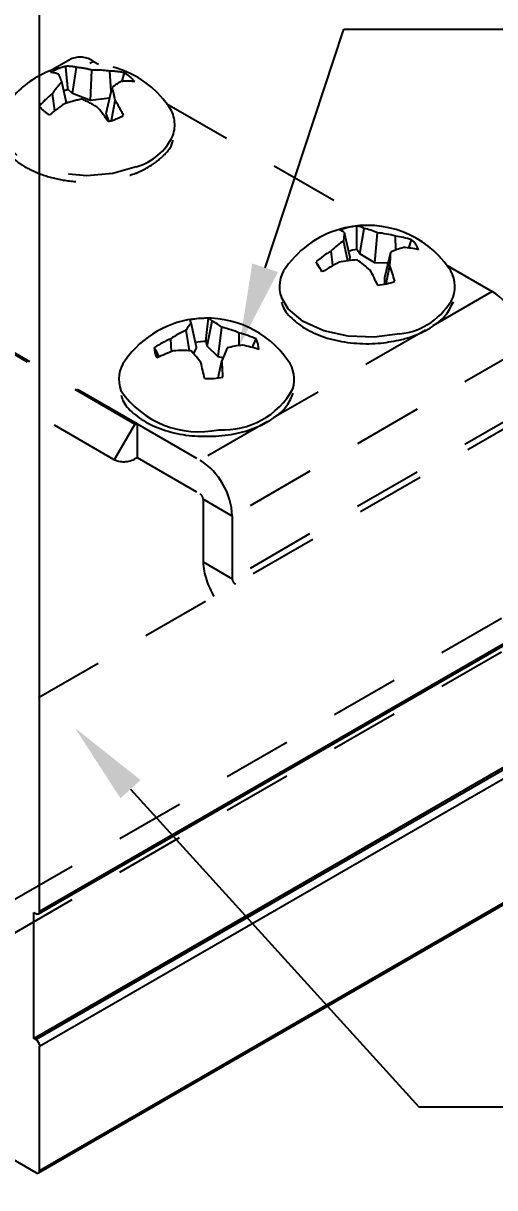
# Model space of a CAD drawing. Extents: x -1 to 10.4, y -10.7 to 0.
# Drawn here: x 7.72 to 8.576, y -5.267 to -3.153 of the extents above; entities that cross this region are included whole.
import ezdxf
from ezdxf import colors
from ezdxf.entities.mleader import LeaderData, LeaderLine
from ezdxf.math import Vec2, Vec3

# ---------------------------------------------------------------- set-up
doc = ezdxf.new("R2010")
doc.units = 0
doc.header["$LTSCALE"] = 0.5
doc.header["$MEASUREMENT"] = 0
doc.linetypes.add('HIDDEN', pattern=[0.375, 0.25, -0.125])
for name, color, linetype in [('Brackets', 181, 'CONTINUOUS'), ('Dimension', 10, 'CONTINUOUS'), ('FAB DWG', 221, 'CONTINUOUS'), ('Hardware', 242, 'CONTINUOUS'), ('Housing', 150, 'CONTINUOUS')]:
    doc.layers.add(name, color=color, linetype=linetype)
doc.styles.get("Standard").update_dxf_attribs({"font": 'arial.ttf'})

msp = doc.modelspace()

# ---------------------------------------------------------------- linework, layer by layer
at = {"layer": 'Brackets', "linetype": 'HIDDEN', "lineweight": 25, "transparency": 16777216}
for p, q in [((7.8065, -3.218), (7.773, -3.2373)), ((7.8478, -3.2221), (7.841, -3.2261)), ((7.8478, -3.2221), (7.8566, -3.2272)), ((7.981, -3.299), (8.3653, -3.5208)), ((8.4897, -3.5927), (8.5715, -3.6399)), ((7.9268, -3.88), (7.4713, -3.6171)), ((8.5715, -3.6399), (8.4635, -3.7022)), ((7.9228, -3.8804), (7.5377, -3.658)), ((8.4504, -3.7097), (8.1752, -3.8686)), ((7.8855, -3.9451), (7.4998, -3.7225)), ((7.8855, -3.9451), (7.5003, -3.7227)), ((8.6299, -3.7411), (8.0996, -4.0473)), ((8.6356, -3.8647), (7.7006, -4.4045)), ((8.6299, -3.8549), (8.0996, -4.161)), ((7.9228, -3.8804), (7.8855, -3.9451)), ((7.9268, -3.88), (8.0411, -3.946)), ((7.9268, -3.88), (7.9268, -3.941)), ((8.1634, -3.8754), (8.0411, -3.946)), ((7.9268, -3.941), (8.0411, -4.007)), ((8.0996, -4.0473), (8.0468, -4.0168)), ((8.0468, -4.0168), (8.0468, -4.1305)), ((8.0996, -4.0473), (8.0996, -4.161)), ((8.0468, -4.1305), (8.0996, -4.161)), ((8.0468, -4.1305), (8.0996, -4.161))]:
    msp.add_line(p, q, dxfattribs=at)
at = {"layer": 'Brackets', "linetype": 'HIDDEN', "transparency": 16777216}
for p, q in [((7.7006, -4.7451), (8.86, -4.0758)), ((7.7006, -4.8061), (8.86, -4.1368))]:
    msp.add_line(p, q, dxfattribs=at)
at = {"layer": 'Brackets', "linetype": 'HIDDEN', "lineweight": 25, "transparency": 16777216}
for centre, radius, start, end in [((7.8236, -3.2559), 0.0416, 54.3824, 114.3071), ((8.503, -3.7469), 0.1271, 2.6055, 57.3945), ((7.9245, -3.8767), 0.00402, 245.686, 305.6182), ((7.9026, -3.9072), 0.0416, 245.686, 305.6182), ((7.9727, -4.0531), 0.1271, 2.6055, 57.3945), ((8.0345, -4.0174), 0.0123, 2.6055, 57.3945), ((8.1705, -4.1253), 0.1238, 182.4316, 213.1537), ((8.1119, -4.1605), 0.0123, 182.6055, 237.3945)]:
    msp.add_arc(centre, radius, start, end, dxfattribs=at)
at = {"layer": 'Dimension', "transparency": 16777216}
msp.add_open_spline([(9.0855, -9.8777), (9.2782, -8.2996), (7.8957, -7.5147), (6.5131, -6.7299), (6.7059, -5.1518)], degree=3, dxfattribs=at)
at = {"layer": 'Hardware', "linetype": 'HIDDEN', "lineweight": 25, "transparency": 16777216}
for p, q in [((7.8099, -3.2804), (7.8167, -3.233)), ((7.8426, -3.2929), (7.8448, -3.2377)), ((7.88, -3.2763), (7.8772, -3.2397)), ((7.8995, -3.2598), (7.9038, -3.2429)), ((7.7989, -3.2975), (7.7903, -3.2591)), ((7.8099, -3.2804), (7.8015, -3.2733)), ((7.8705, -3.3166), (7.8817, -3.2692)), ((7.7776, -3.3115), (7.7731, -3.2804)), ((7.8426, -3.2929), (7.8099, -3.2804)), ((7.8771, -3.2888), (7.8426, -3.2929)), ((7.8802, -3.3295), (7.8872, -3.2931)), ((7.8756, -3.3308), (7.8705, -3.3166))]:
    msp.add_line(p, q, dxfattribs=at)
at = {"layer": 'Hardware', "linetype": 'Continuous', "lineweight": 25, "transparency": 16777216}
for p, q in [((8.3313, -3.5716), (8.3393, -3.5251)), ((8.3095, -3.584), (8.3019, -3.5471)), ((8.3129, -3.5758), (8.3035, -3.5333)), ((8.3586, -3.5878), (8.3631, -3.5331)), ((8.3969, -3.5643), (8.396, -3.5392)), ((8.4199, -3.5612), (8.4252, -3.5459)), ((8.282, -3.5927), (8.2791, -3.566)), ((8.3313, -3.5716), (8.3257, -3.5635)), ((8.3586, -3.5878), (8.3313, -3.5716)), ((8.3769, -3.6145), (8.3874, -3.5684)), ((8.3129, -3.5758), (8.3127, -3.5836)), ((8.3829, -3.588), (8.3586, -3.5878)), ((8.3788, -3.6258), (8.3858, -3.5925)), ((8.3767, -3.6263), (8.3769, -3.6145)), ((8.0346, -3.7408), (8.025, -3.6969)), ((8.0541, -3.7392), (8.0632, -3.6938)), ((8.0222, -3.7474), (8.0158, -3.71)), ((8.0741, -3.7586), (8.0809, -3.7047)), ((8.1123, -3.7379), (8.1125, -3.7152)), ((7.9895, -3.7488), (7.988, -3.7254)), ((8.0346, -3.7408), (8.0294, -3.7525)), ((8.0541, -3.7392), (8.052, -3.7306)), ((8.0741, -3.7586), (8.0541, -3.7392)), ((8.136, -3.742), (8.143, -3.7259)), ((8.0831, -3.7599), (8.0741, -3.7586)), ((8.0741, -3.7965), (8.081, -3.7657))]:
    msp.add_line(p, q, dxfattribs=at)
at = {"layer": 'Hardware', "linetype": 'HIDDEN', "lineweight": 25, "transparency": 16777216, "flags": 128}
msp.add_lwpolyline([(7.9255, -3.4136), (7.8826, -3.4254), (7.8356, -3.4295), (7.7886, -3.4253), (7.7458, -3.4133), (7.711, -3.3946), (7.7006, -3.3841)], dxfattribs=at)
at = {"layer": 'Hardware', "linetype": 'Continuous', "lineweight": 25, "transparency": 16777216, "flags": 128}
msp.add_lwpolyline([(8.4036, -3.7166), (8.3573, -3.7228), (8.3099, -3.7209), (8.2656, -3.711), (8.2283, -3.694), (8.2013, -3.6714), (8.1889, -3.6508)], dxfattribs=at)
at = {"layer": 'Hardware', "linetype": 'HIDDEN', "lineweight": 25, "transparency": 16777216}
for centre, radius, start, end in [((7.8251, -3.3424), 0.1147, 103.9282, 118.8228), ((7.836, -3.4066), 0.1806, 35.088, 111.3755), ((7.8012, -3.292), 0.061, 75.2797, 93.4661), ((7.8068, -3.3761), 0.1434, 74.6756, 86.0791), ((7.836, -3.4066), 0.1806, 111.3755, 138.5577), ((7.7662, -3.2903), 0.0485, 67.5491, 85.7959), ((7.5639, -3.3436), 0.2417, 20.4742, 23.9543), ((7.85, -3.4228), 0.1851, 81.5328, 91.6109), ((7.8766, -3.3574), 0.1177, 76.6383, 89.7204), ((7.8714, -3.3), 0.0657, 38.7698, 60.4045), ((7.9226, -3.383), 0.1813, 136.8828, 145.5531), ((7.8295, -3.3701), 0.1008, 106.1658, 110.636), ((7.9545, -3.3632), 0.1189, 117.8904, 127.7439), ((7.6239, -3.3417), 0.2678, 10.4558, 15.7047), ((7.9073, -3.3687), 0.1109, 82.0562, 94.3548), ((7.9127, -3.449), 0.2189, 129.6294, 138.2736), ((7.876, -3.5474), 0.2615, 100.7564, 108.1036), ((7.7136, -3.5362), 0.2707, 58.4337, 65.1852), ((7.6737, -3.4283), 0.2528, 25.3066, 32.3459), ((7.8006, -3.2622), 0.0657, 218.7698, 240.4045), ((7.9714, -3.5562), 0.3122, 124.4646, 130.6295), ((7.5192, -3.5781), 0.4327, 34.8096, 39.0403), ((7.9383, -3.3372), 0.057, 339.7338, 37.1478), ((7.8469, -3.2198), 0.1147, 283.9282, 298.8228), ((7.8958, -3.3117), 0.1061, 286.2282, 334.7359)]:
    msp.add_arc(centre, radius, start, end, dxfattribs=at)
at = {"layer": 'Hardware', "linetype": 'Continuous', "lineweight": 25, "transparency": 16777216}
for centre, radius, start, end in [((8.3447, -3.7003), 0.1806, 102.9306, 144.912), ((8.3416, -3.6617), 0.1415, 96.4581, 109.4031), ((8.2869, -3.5522), 0.0252, 48.6941, 72.0577), ((8.3447, -3.7003), 0.1806, 35.088, 102.9306), ((8.3233, -3.5549), 0.0338, 61.706, 85.8933), ((8.3149, -3.6364), 0.1139, 65.0009, 77.6279), ((8.4067, -3.6973), 0.1831, 124.9177, 134.1912), ((8.4164, -3.5532), 0.1147, 170.0133, 176.9782), ((8.3438, -3.7299), 0.1977, 74.7107, 84.414), ((8.3775, -3.6866), 0.1486, 71.2949, 82.8767), ((8.3949, -3.58), 0.0457, 20.7574, 48.3707), ((8.3881, -3.7461), 0.2105, 121.1708, 130.3489), ((8.3424, -3.6787), 0.1164, 98.2559, 105.7251), ((7.6299, -3.531), 0.7584, 355.3459, 357.1734), ((8.4496, -3.6996), 0.1451, 105.7301, 115.3628), ((8.4022, -3.7117), 0.152, 76.543, 86.9659), ((8.2945, -3.5695), 0.0457, 200.7574, 228.3707), ((8.4179, -3.8351), 0.2778, 116.6252, 123.595), ((8.3414, -3.8295), 0.2475, 93.499, 101.1826), ((8.1675, -3.8126), 0.2796, 49.2581, 55.4069), ((8.0871, -3.7006), 0.3176, 14.4763, 19.8956), ((8.2419, -3.6308), 0.0566, 142.6191, 200.7249), ((7.7385, -3.9196), 0.6897, 24.9824, 27.5395), ((8.4461, -3.631), 0.0578, 340.638, 36.7392), ((8.3477, -3.4878), 0.1415, 276.4581, 289.4031), ((8.3912, -3.5944), 0.1228, 275.7753, 332.9922), ((8.053, -3.8686), 0.1806, 94.7145, 144.912), ((8.0736, -3.741), 0.0656, 137.7629, 151.8032), ((8.0529, -3.8484), 0.16, 88.7525, 100.6765), ((7.9552, -3.7152), 0.0721, 14.6907, 19.4928), ((8.053, -3.8686), 0.1806, 35.088, 94.7145), ((8.0512, -3.702), 0.0145, 34.4943, 69.2673), ((8.0282, -3.7706), 0.0844, 51.3959, 65.5506), ((8.095, -3.8857), 0.1927, 114.2724, 123.7178), ((8.0337, -3.8997), 0.2007, 66.8878, 76.4053), ((8.0691, -3.886), 0.1763, 65.2342, 75.7609), ((8.066, -3.9086), 0.199, 113.0566, 122.7637), ((8.0529, -3.8603), 0.1298, 90.3778, 99.0512), ((8.1366, -3.9175), 0.1813, 95.9177, 104.8437), ((8.0829, -3.9298), 0.1958, 70.6624, 79.683), ((8.1137, -3.7433), 0.034, 357.0804, 30.7183), ((7.9922, -3.7429), 0.034, 177.0804, 210.7183), ((8.0723, -3.9771), 0.2428, 108.9454, 116.7593), ((8.0079, -3.9691), 0.2222, 85.5788, 93.7371), ((7.7855, -3.9662), 0.3243, 37.4987, 42.378), ((8.7953, -4.0344), 0.7632, 157.4926, 159.381), ((7.9517, -3.7994), 0.0579, 143.3641, 200.5111), ((-0.8529, -5.8791), 9.1425, 13.15882, 13.34556), ((7.5256, -3.814), 0.5574, 1.9398, 4.9698), ((8.1535, -3.7996), 0.0587, 343.0856, 36.3201), ((8.0531, -3.6379), 0.16, 268.7525, 280.6765), ((8.0393, -3.7223), 0.1721, 214.4689, 282.1423), ((8.0838, -3.7469), 0.1439, 266.7048, 331.004)]:
    msp.add_arc(centre, radius, start, end, dxfattribs=at)
at = {"layer": 'Hardware', "linetype": 'HIDDEN', "lineweight": 25, "transparency": 16777216}
for points, knots in [([(7.8015, -3.2733), (7.8008, -3.266), (7.7994, -3.252), (7.7981, -3.2379), (7.7975, -3.2311)], [0, 0, 0, 0, 0.514301, 1, 1, 1, 1]), ([(7.9238, -3.4252), (7.9302, -3.4225), (7.949, -3.4144), (7.9732, -3.396), (7.9899, -3.3776), (7.9918, -3.3662), (7.992, -3.3649)], [0, 0, 0, 0, 0.196128, 0.572216, 0.950831, 1, 1, 1, 1]), ([(7.7006, -3.3965), (7.7061, -3.4017), (7.722, -3.4136), (7.7533, -3.4287), (7.7952, -3.439), (7.8401, -3.442), (7.8848, -3.4379), (7.9109, -3.4294), (7.9238, -3.4252)], [0.1711675, 0.1711675, 0.1711675, 0.1711675, 0.2689082, 0.4149633, 0.5622711, 0.7092976, 0.8563421, 1, 1, 1, 1])]:
    msp.add_open_spline(points, degree=3, knots=knots, dxfattribs=at)
at = {"layer": 'Hardware', "linetype": 'Continuous', "lineweight": 25, "transparency": 16777216}
for points, knots in [([(8.3257, -3.5635), (8.3257, -3.5563), (8.3257, -3.5421), (8.3257, -3.528), (8.3257, -3.5211)], [0, 0, 0, 0, 0.514301, 1, 1, 1, 1]), ([(8.2625, -3.6039), (8.2619, -3.603), (8.2583, -3.5969), (8.2548, -3.5908), (8.2518, -3.5857)], [0, 0, 0, 0, 0.156427, 1, 1, 1, 1]), ([(8.1892, -3.6588), (8.19, -3.6617), (8.1929, -3.6737), (8.2099, -3.6921), (8.2385, -3.7122), (8.2765, -3.7268), (8.3197, -3.7345), (8.3632, -3.7352), (8.3899, -3.7304), (8.4023, -3.7281)], [0, 0, 0, 0, 0.048949, 0.202833, 0.363158, 0.527906, 0.692941, 0.85771, 1, 1, 1, 1]), ([(8.4023, -3.7281), (8.4095, -3.7262), (8.4305, -3.7208), (8.4608, -3.7064), (8.4884, -3.6848), (8.4969, -3.6668), (8.501, -3.6582)], [0, 0, 0, 0, 0.151941, 0.442725, 0.736763, 1, 1, 1, 1]), ([(8.052, -3.7306), (8.0527, -3.7233), (8.0542, -3.7093), (8.0556, -3.6953), (8.0563, -3.6884)], [0, 0, 0, 0, 0.514301, 1, 1, 1, 1]), ([(7.9673, -3.7585), (7.9672, -3.7582), (7.9642, -3.7525), (7.9612, -3.7467), (7.9582, -3.7412)], [0, 0, 0, 0, 0.037786, 1, 1, 1, 1]), ([(8.075, -3.902), (8.0827, -3.9011), (8.1051, -3.8987), (8.14, -3.8891), (8.1748, -3.8712), (8.1997, -3.8493), (8.207, -3.832), (8.2102, -3.8244)], [0, 0, 0, 0, 0.120217, 0.349663, 0.581147, 0.814829, 1, 1, 1, 1]), ([(7.8979, -3.8277), (7.8988, -3.831), (7.9022, -3.8434), (7.9199, -3.862), (7.9492, -3.8819), (7.9877, -3.8959), (8.0309, -3.9035), (8.0605, -3.9025), (8.075, -3.902)], [0, 0, 0, 0, 0.065292, 0.244368, 0.431121, 0.622622, 0.814272, 1, 1, 1, 1])]:
    msp.add_open_spline(points, degree=3, knots=knots, dxfattribs=at)
at = {"layer": 'Housing', "linetype": 'Continuous', "lineweight": 25, "transparency": 16777216}
for p, q in [((7.75, -4.7647), (7.75, -2.7605)), ((7.748, -4.7693), (9.508, -3.7533)), ((7.75, -4.7647), (9.5076, -3.7501)), ((7.7394, -4.9954), (9.5222, -3.9662)), ((7.743, -4.9974), (9.5224, -3.9702)), ((7.75, -5.0097), (9.5228, -3.9863)), ((7.748, -5.2396), (9.5202, -4.2166)), ((7.75, -5.2351), (9.5203, -4.2131)), ((7.7394, -4.7668), (7.743, -4.7688)), ((7.7394, -4.9954), (7.7394, -4.7668)), ((7.743, -4.9974), (7.7394, -4.9954)), ((7.75, -5.2351), (7.75, -5.0097)), ((7.6251, -5.1711), (7.743, -5.2391))]:
    msp.add_line(p, q, dxfattribs=at)
for centre, radius, start, end in [((7.7457, -4.7654), 0.00437, 230.7967, 9.214), ((7.7347, -5.0104), 0.0154, 2.6055, 57.3945), ((7.7457, -5.2358), 0.00437, 230.7967, 9.214)]:
    msp.add_arc(centre, radius, start, end, dxfattribs=at)

# ---------------------------------------------------------------- leaders
at = {"layer": 'FAB DWG', "transparency": 16777216}
ml = msp.add_multileader_mtext('Standard', dxfattribs=at)
ml.set_content('HW00814 (x4)', color=256)
ml.set_leader_properties()
ml.build(insert=Vec2(0, 0))
ml.multileader.update_dxf_attribs({"dogleg_length": 0.5258, "arrow_head_size": 0.15})
ctx = ml.context
ctx.base_point, ctx.char_height, ctx.arrow_head_size, ctx.landing_gap_size, ctx.plane_origin = Vec3(8.8278, -3.1638), 0.15, 0.15, 0.09, Vec3(7.5584, -4.0875)
ctx.text_align_type = 2
notes = []
notes.append((ctx, [(0, (1, 1, 0), (8.302, -3.1638), (1, 0), 0.5258, [(0, [(8.1124, -3.7391)], 0, [])])]))
ctx.mtext.insert, ctx.mtext.width, ctx.mtext.defined_height, ctx.mtext.alignment, ctx.mtext.flow_direction = Vec3(10.2444, -3.0668), 2.307685, 0.426, 3, 5
ml = msp.add_multileader_mtext('Standard', dxfattribs=at)
ml.set_content('BK00642', color=256)
ml.set_leader_properties()
ml.build(insert=Vec2(0, 0))
ml.multileader.update_dxf_attribs({"dogleg_length": 0.5258, "arrow_head_size": 0.15})
ctx = ml.context
ctx.base_point, ctx.char_height, ctx.arrow_head_size, ctx.landing_gap_size, ctx.plane_origin = Vec3(8.964, -5.12), 0.15, 0.15, 0.09, Vec3(6.7276, -4.3042)
ctx.text_align_type = 2
notes.append((ctx, [(0, (1, 1, 0), (8.4383, -5.12), (1, 0), 0.5258, [(0, [(7.8142, -4.432)], 0, [])])]))
ctx.mtext.insert, ctx.mtext.width, ctx.mtext.defined_height, ctx.mtext.alignment, ctx.mtext.flow_direction = Vec3(9.8899, -5.0437), 2.307685, 0.426, 3, 5
for ctx, leaders in notes:
    for number, flags, end, landing, length, lines in leaders:
        leader = LeaderData()
        leader.index, (leader.has_last_leader_line, leader.has_dogleg_vector, leader.attachment_direction) = number, flags
        leader.last_leader_point, leader.dogleg_vector, leader.dogleg_length = Vec3(end), Vec3(landing), length
        for number, points, colour, breaks in lines:
            line = LeaderLine()
            line.index, line.vertices, line.color, line.breaks = number, Vec3.list(points), colors.encode_raw_color(colour), breaks
            leader.lines.append(line)
        ctx.leaders.append(leader)

doc.saveas('drawing.dxf')
